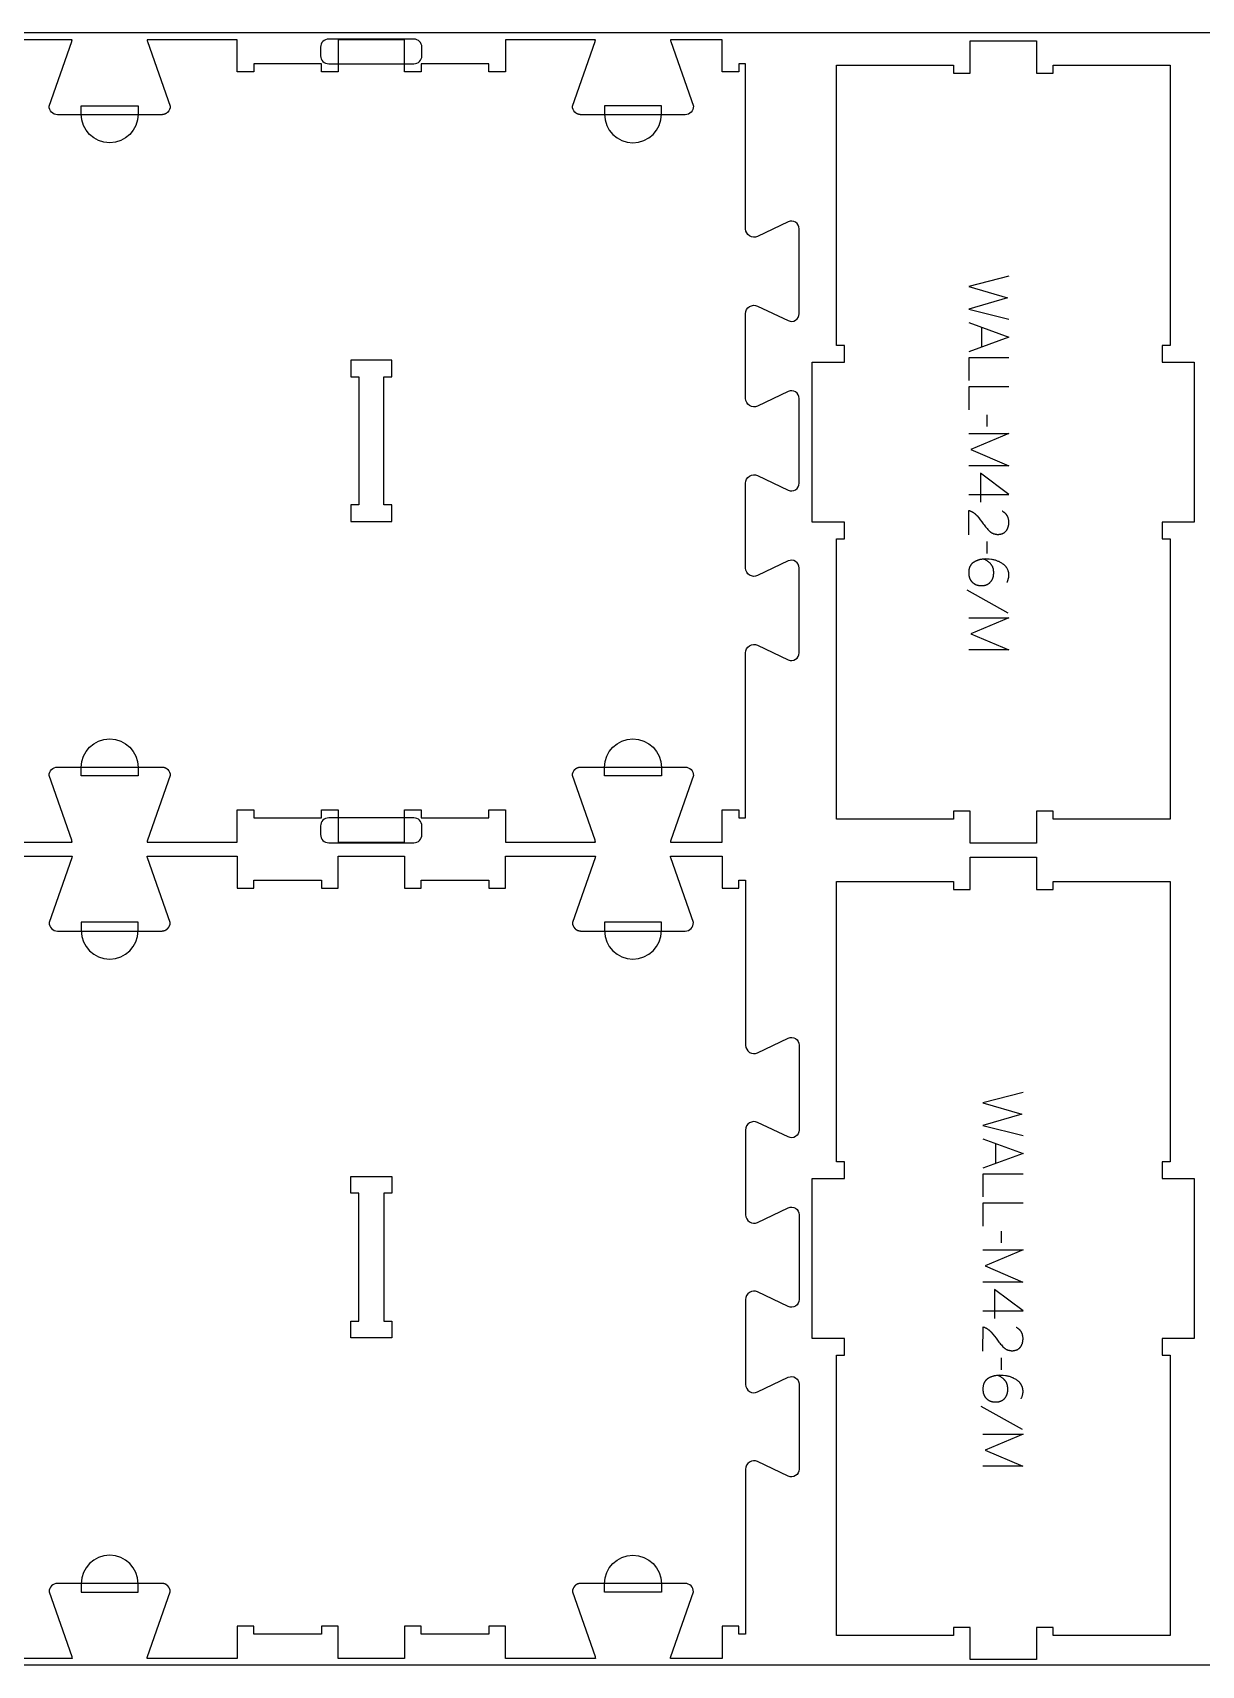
# Model space of a CAD drawing. Extents: x -4335 to -1151, y -27186 to -19593.
# Drawn here: x -2693 to -1819, y -22837 to -21617 of the extents above; entities that cross this region are included whole.
import ezdxf

# ---------------------------------------------------------------- set-up
doc = ezdxf.new("R2010")
doc.units = 0
for name, color, linetype in [('0_SHEET_SPRUCEPLY_2440X122', 1, 'CONTINUOUS'), ('1_ANYTOOL_1MMDEEP_LABELS_S', 2, 'CONTINUOUS'), ('3_ANYTOOL_CUTTHROUGH_INSID', 4, 'CONTINUOUS'), ('4_ANYTOOL_CUTTHROUGH_OUTSI', 5, 'CONTINUOUS'), ('5_ANYTOOL_HALF_MILL_9MM_IN', 3, 'CONTINUOUS')]:
    doc.layers.add(name, color=color, linetype=linetype)

msp = doc.modelspace()

# ---------------------------------------------------------------- linework, layer by layer
at = {"layer": '0_SHEET_SPRUCEPLY_2440X122'}
msp.add_lwpolyline([(-1522.9, -21616.7), (-1522.9, -22836.7), (-3962.9, -22836.7), (-3962.9, -21616.7)], close=True, dxfattribs=at)
at = {"layer": '1_ANYTOOL_1MMDEEP_LABELS_S'}
for points in [[(-1963.1, -21798.6), (-1993.1, -21806.3), (-1964, -21814.8), (-1993.1, -21823.3), (-1963.1, -21830.8)], [(-1993.1, -21833.3), (-1963.1, -21844.2), (-1993.1, -21855.3)], [(-1983.5, -21836.8), (-1983.5, -21851.7)], [(-1963.1, -21859.6), (-1993.1, -21859.6), (-1993.1, -21876.7)], [(-1963.1, -21881.4), (-1993.1, -21881.4), (-1993.1, -21898.5)], [(-1979.2, -21911.1), (-1979.3, -21902.3)], [(-1993.1, -21916.3), (-1963.1, -21916.3), (-1991.5, -21928.3), (-1963.2, -21940.3), (-1993.1, -21940.3)], [(-1993.1, -21961.8), (-1963.1, -21961.9), (-1984.4, -21945.8)], [(-1984.4, -21945.8), (-1984.4, -21967.6)], [(-1993.1, -21992), (-1993, -21973.7), (-1992.6, -21973.9), (-1992.3, -21974), (-1992.1, -21974.1), (-1991.9, -21974.1), (-1991.7, -21974.2), (-1991.5, -21974.3), (-1991.2, -21974.4), (-1991, -21974.5), (-1990.8, -21974.6), (-1990.6, -21974.7), (-1990.4, -21974.8), (-1990.2, -21975), (-1990, -21975.1), (-1989.8, -21975.2), (-1989.6, -21975.3), (-1989.4, -21975.4), (-1989.3, -21975.6), (-1989.1, -21975.7), (-1988.9, -21975.9), (-1988.7, -21976), (-1988.5, -21976.1), (-1988.3, -21976.3), (-1988.2, -21976.4), (-1988, -21976.6), (-1987.8, -21976.8), (-1987.7, -21976.9), (-1987.5, -21977.1), (-1987.3, -21977.3), (-1987.2, -21977.4), (-1986.9, -21977.8), (-1985.6, -21979.3), (-1984.5, -21980.8), (-1983.3, -21982.3), (-1982.2, -21983.8), (-1981.6, -21984.6), (-1981, -21985.3), (-1980.5, -21986), (-1979.9, -21986.7), (-1979.3, -21987.3), (-1978.7, -21988), (-1978.1, -21988.6), (-1977.5, -21989.2), (-1977.3, -21989.4), (-1977.1, -21989.5), (-1977, -21989.6), (-1976.8, -21989.8), (-1976.7, -21989.9), (-1976.5, -21990), (-1976.3, -21990.1), (-1976.1, -21990.2), (-1976, -21990.4), (-1975.8, -21990.5), (-1975.6, -21990.6), (-1975.4, -21990.7), (-1975.2, -21990.7), (-1975.1, -21990.8), (-1974.9, -21990.9), (-1974.7, -21991), (-1974.5, -21991.1), (-1974.3, -21991.1), (-1974.1, -21991.2), (-1973.9, -21991.2), (-1973.7, -21991.3), (-1973.5, -21991.3), (-1973.3, -21991.4), (-1973.1, -21991.4), (-1972.9, -21991.5), (-1972.7, -21991.5), (-1972.4, -21991.5), (-1972.2, -21991.5), (-1972, -21991.6), (-1971.8, -21991.6), (-1971.6, -21991.6), (-1971.3, -21991.6), (-1971.1, -21991.6), (-1970.8, -21991.6), (-1970.6, -21991.6), (-1970.4, -21991.5), (-1970.1, -21991.5), (-1969.9, -21991.5), (-1969.7, -21991.5), (-1969.4, -21991.4), (-1969.2, -21991.4), (-1969, -21991.3), (-1968.8, -21991.3), (-1968.6, -21991.2), (-1968.4, -21991.2), (-1968.2, -21991.1), (-1968, -21991), (-1967.8, -21990.9), (-1967.6, -21990.9), (-1967.4, -21990.8), (-1967.2, -21990.7), (-1967, -21990.6), (-1966.9, -21990.5), (-1966.7, -21990.4), (-1966.5, -21990.3), (-1966.4, -21990.2), (-1966.2, -21990), (-1966.1, -21989.9), (-1965.9, -21989.8), (-1965.8, -21989.6), (-1965.6, -21989.5), (-1965.5, -21989.4), (-1965.3, -21989.2), (-1965.2, -21989), (-1965.1, -21988.9), (-1964.9, -21988.7), (-1964.8, -21988.6), (-1964.7, -21988.4), (-1964.6, -21988.2), (-1964.5, -21988.1), (-1964.4, -21987.9), (-1964.3, -21987.7), (-1964.2, -21987.5), (-1964.1, -21987.3), (-1964, -21987.2), (-1963.9, -21987), (-1963.8, -21986.8), (-1963.8, -21986.6), (-1963.7, -21986.4), (-1963.6, -21986.2), (-1963.6, -21986), (-1963.5, -21985.8), (-1963.4, -21985.6), (-1963.4, -21985.4), (-1963.3, -21985.2), (-1963.3, -21984.9), (-1963.3, -21984.7), (-1963.2, -21984.5), (-1963.2, -21984.3), (-1963.2, -21984.1), (-1963.2, -21983.8), (-1963.1, -21983.6), (-1963.1, -21983.4), (-1963.1, -21983.1), (-1963.1, -21982.7), (-1963.1, -21982.3), (-1963.1, -21981.9), (-1963.1, -21981.6), (-1963.2, -21981.2), (-1963.2, -21980.9), (-1963.3, -21980.6), (-1963.3, -21980.2), (-1963.4, -21979.9), (-1963.5, -21979.6), (-1963.5, -21979.4), (-1963.6, -21979.3), (-1963.6, -21979.1), (-1963.7, -21979), (-1963.8, -21978.8), (-1963.8, -21978.7), (-1963.9, -21978.5), (-1963.9, -21978.4), (-1964, -21978.3), (-1964.1, -21978.1), (-1964.1, -21978), (-1964.2, -21977.8), (-1964.3, -21977.7), (-1964.4, -21977.6), (-1964.5, -21977.4), (-1964.5, -21977.3), (-1964.6, -21977.2), (-1964.7, -21977.1), (-1964.8, -21976.9), (-1964.9, -21976.8), (-1965, -21976.7), (-1965.1, -21976.6), (-1965.2, -21976.5), (-1965.3, -21976.3), (-1965.4, -21976.2), (-1965.5, -21976.1), (-1965.6, -21976), (-1965.7, -21975.9), (-1965.9, -21975.8), (-1966, -21975.7), (-1966.1, -21975.6), (-1966.2, -21975.5), (-1966.5, -21975.3), (-1966.7, -21975.1), (-1967, -21974.9), (-1967.3, -21974.7), (-1967.6, -21974.5), (-1967.9, -21974.3), (-1968.2, -21974.2)], [(-1979.2, -22005.8), (-1979.3, -21997)], [(-1964.6, -22027.6), (-1964.4, -22027.3), (-1964.2, -22026.9), (-1964.1, -22026.6), (-1963.9, -22026.3), (-1963.8, -22025.9), (-1963.7, -22025.6), (-1963.6, -22025.2), (-1963.5, -22024.9), (-1963.4, -22024.5), (-1963.3, -22024.2), (-1963.2, -22023.8), (-1963.2, -22023.5), (-1963.2, -22023.1), (-1963.1, -22022.8), (-1963.1, -22022.4), (-1963.1, -22022), (-1963.1, -22021.7), (-1963.1, -22021.4), (-1963.1, -22021.1), (-1963.2, -22020.8), (-1963.2, -22020.5), (-1963.2, -22020.2), (-1963.3, -22019.9), (-1963.4, -22019.6), (-1963.4, -22019.3), (-1963.5, -22019.1), (-1963.6, -22018.8), (-1963.7, -22018.5), (-1963.8, -22018.2), (-1963.9, -22018), (-1964, -22017.7), (-1964.1, -22017.5), (-1964.3, -22017.2), (-1964.4, -22017), (-1964.6, -22016.7), (-1964.7, -22016.5), (-1964.9, -22016.3), (-1965.1, -22016), (-1965.2, -22015.8), (-1965.4, -22015.6), (-1965.6, -22015.4), (-1965.8, -22015.1), (-1966, -22014.9), (-1966.3, -22014.7), (-1966.5, -22014.5), (-1966.7, -22014.3), (-1967, -22014.1), (-1967.2, -22013.9), (-1967.8, -22013.6), (-1968.3, -22013.2), (-1968.8, -22012.9), (-1969.3, -22012.6), (-1969.9, -22012.3), (-1970.4, -22012), (-1971, -22011.8), (-1971.5, -22011.6), (-1972.1, -22011.4), (-1972.6, -22011.2), (-1973.2, -22011), (-1973.7, -22010.8), (-1974.3, -22010.7), (-1974.9, -22010.6), (-1975.5, -22010.5), (-1976, -22010.4), (-1977.8, -22010.2), (-1978.1, -22010.2), (-1978.4, -22010.1), (-1978.7, -22010.1), (-1979.1, -22010.1), (-1979.8, -22010.1), (-1980.7, -22010), (-1981.3, -22010.1), (-1981.9, -22010.1), (-1982.5, -22010.1), (-1983, -22010.2), (-1983.6, -22010.3), (-1984.2, -22010.4), (-1984.4, -22010.4), (-1984.7, -22010.5), (-1985, -22010.6), (-1985.3, -22010.6), (-1985.5, -22010.7), (-1985.8, -22010.8), (-1986.1, -22010.9), (-1986.3, -22011), (-1986.6, -22011.1), (-1986.8, -22011.2), (-1987.1, -22011.3), (-1987.3, -22011.4), (-1987.6, -22011.5), (-1987.8, -22011.6), (-1988.1, -22011.7), (-1988.3, -22011.9), (-1988.6, -22012), (-1988.8, -22012.1), (-1989.1, -22012.3), (-1989.3, -22012.4), (-1989.5, -22012.6), (-1989.8, -22012.7), (-1990, -22012.9), (-1990.2, -22013.1), (-1990.3, -22013.2), (-1990.4, -22013.2), (-1990.5, -22013.3), (-1990.6, -22013.4), (-1990.7, -22013.5), (-1990.8, -22013.6), (-1990.9, -22013.7), (-1991, -22013.8), (-1991.1, -22013.9), (-1991.1, -22014), (-1991.2, -22014.1), (-1991.3, -22014.2), (-1991.4, -22014.3), (-1991.5, -22014.4), (-1991.5, -22014.5), (-1991.6, -22014.7), (-1991.7, -22014.8), (-1991.8, -22014.9), (-1991.8, -22015), (-1991.9, -22015.1), (-1992, -22015.3), (-1992.2, -22015.6), (-1992.3, -22015.8), (-1992.4, -22016.1), (-1992.5, -22016.4), (-1992.6, -22016.6), (-1992.7, -22016.9), (-1992.7, -22017.2), (-1992.8, -22017.5), (-1992.9, -22017.8), (-1992.9, -22018.1), (-1993, -22018.4), (-1993, -22018.7), (-1993, -22019), (-1993.1, -22019.3), (-1993.1, -22019.7), (-1993.1, -22020), (-1993.1, -22020.3), (-1993.1, -22020.6), (-1993.1, -22020.9), (-1993.1, -22021.1), (-1993.1, -22021.4), (-1993, -22021.7), (-1993, -22021.9), (-1993, -22022.2), (-1992.9, -22022.4), (-1992.9, -22022.6), (-1992.8, -22022.9), (-1992.8, -22023.1), (-1992.7, -22023.4), (-1992.7, -22023.6), (-1992.6, -22023.8), (-1992.5, -22024), (-1992.4, -22024.3), (-1992.4, -22024.5), (-1992.3, -22024.7), (-1992.2, -22024.9), (-1992.1, -22025.1), (-1992, -22025.3), (-1991.9, -22025.5), (-1991.7, -22025.7), (-1991.6, -22025.9), (-1991.5, -22026.1), (-1991.4, -22026.3), (-1991.2, -22026.4), (-1991.1, -22026.6), (-1991, -22026.8), (-1990.8, -22027), (-1990.6, -22027.1), (-1990.5, -22027.3), (-1990.3, -22027.5), (-1990.2, -22027.6), (-1990, -22027.8), (-1989.8, -22027.9), (-1989.6, -22028), (-1989.4, -22028.2), (-1989.3, -22028.3), (-1989.1, -22028.4), (-1988.9, -22028.5), (-1988.7, -22028.7), (-1988.5, -22028.8), (-1988.3, -22028.9), (-1988.1, -22029), (-1987.9, -22029.1), (-1987.7, -22029.2), (-1987.5, -22029.2), (-1987.2, -22029.3), (-1987, -22029.4), (-1986.8, -22029.5), (-1986.6, -22029.5), (-1986.3, -22029.6), (-1986.1, -22029.6), (-1985.9, -22029.7), (-1985.6, -22029.7), (-1985.4, -22029.8), (-1985.1, -22029.8), (-1984.9, -22029.8), (-1984.6, -22029.8), (-1984.4, -22029.9), (-1984.1, -22029.9), (-1983.9, -22029.9), (-1983.6, -22029.9), (-1983.3, -22029.9), (-1983, -22029.9), (-1982.8, -22029.9), (-1982.5, -22029.8), (-1982.3, -22029.8), (-1982, -22029.8), (-1981.8, -22029.8), (-1981.5, -22029.7), (-1981.3, -22029.7), (-1981, -22029.6), (-1980.8, -22029.6), (-1980.6, -22029.5), (-1980.4, -22029.5), (-1980.1, -22029.4), (-1979.9, -22029.3), (-1979.7, -22029.2), (-1979.5, -22029.1), (-1979.3, -22029), (-1979.1, -22029), (-1978.9, -22028.9), (-1978.7, -22028.7), (-1978.5, -22028.6), (-1978.3, -22028.5), (-1978.1, -22028.4), (-1978, -22028.3), (-1977.8, -22028.1), (-1977.6, -22028), (-1977.4, -22027.9), (-1977.3, -22027.7), (-1977.1, -22027.6), (-1977, -22027.4), (-1976.8, -22027.2), (-1976.7, -22027.1), (-1976.5, -22026.9), (-1976.4, -22026.7), (-1976.3, -22026.5), (-1976.1, -22026.4), (-1976, -22026.2), (-1975.9, -22026), (-1975.8, -22025.8), (-1975.7, -22025.6), (-1975.5, -22025.4), (-1975.4, -22025.2), (-1975.4, -22025), (-1975.3, -22024.8), (-1975.2, -22024.6), (-1975.1, -22024.4), (-1975, -22024.2), (-1974.9, -22023.9), (-1974.9, -22023.7), (-1974.8, -22023.5), (-1974.8, -22023.3), (-1974.7, -22023), (-1974.6, -22022.8), (-1974.6, -22022.6), (-1974.6, -22022.3), (-1974.5, -22022.1), (-1974.5, -22021.8), (-1974.5, -22021.6), (-1974.5, -22021.3), (-1974.4, -22021.1), (-1974.4, -22020.8), (-1974.4, -22020.6), (-1974.4, -22020.3), (-1974.4, -22019.8), (-1974.4, -22019.4), (-1974.5, -22019.1), (-1974.5, -22018.9), (-1974.5, -22018.7), (-1974.5, -22018.5), (-1974.6, -22018.3), (-1974.6, -22018), (-1974.6, -22017.8), (-1974.7, -22017.6), (-1974.7, -22017.4), (-1974.8, -22017.2), (-1974.8, -22017), (-1974.9, -22016.8), (-1975, -22016.6), (-1975, -22016.5), (-1975.1, -22016.3), (-1975.2, -22016.1), (-1975.2, -22015.9), (-1975.3, -22015.7), (-1975.4, -22015.5), (-1975.5, -22015.4), (-1975.6, -22015.2), (-1975.7, -22015), (-1975.8, -22014.9), (-1975.9, -22014.7), (-1976, -22014.6), (-1976.1, -22014.4), (-1976.2, -22014.2), (-1976.3, -22014.1), (-1976.5, -22013.9), (-1976.6, -22013.8), (-1976.7, -22013.7), (-1976.9, -22013.5), (-1977.1, -22013.2), (-1977.4, -22013), (-1977.7, -22012.7), (-1978, -22012.4), (-1978.4, -22012.2), (-1978.7, -22011.9), (-1979.1, -22011.7), (-1979.4, -22011.4), (-1979.8, -22011.2), (-1980.2, -22010.9), (-1980.6, -22010.7), (-1981, -22010.5), (-1981.5, -22010.3), (-1981.9, -22010.1)], [(-1963.6, -22050.5), (-1994.3, -22033.3)], [(-1993.1, -22053.9), (-1963.1, -22053.9), (-1991.5, -22065.9), (-1963.2, -22077.9), (-1993.1, -22077.9)], [(-1952.5, -22408.6), (-1982.5, -22416.3), (-1953.4, -22424.8), (-1982.5, -22433.3), (-1952.5, -22440.8)], [(-1982.5, -22443.3), (-1952.5, -22454.2), (-1982.5, -22465.3)], [(-1973, -22446.8), (-1973, -22461.7)], [(-1952.5, -22469.6), (-1982.5, -22469.6), (-1982.5, -22486.7)], [(-1952.5, -22491.4), (-1982.5, -22491.4), (-1982.5, -22508.5)], [(-1968.6, -22521.1), (-1968.7, -22512.3)], [(-1982.5, -22526.3), (-1952.5, -22526.3), (-1980.9, -22538.3), (-1952.6, -22550.3), (-1982.5, -22550.3)], [(-1982.5, -22571.8), (-1952.5, -22571.9), (-1973.9, -22555.8)], [(-1973.9, -22555.8), (-1973.9, -22577.6)], [(-1982.5, -22602), (-1982.4, -22583.7), (-1982, -22583.9), (-1981.8, -22584), (-1981.5, -22584.1), (-1981.3, -22584.1), (-1981.1, -22584.2), (-1980.9, -22584.3), (-1980.7, -22584.4), (-1980.5, -22584.5), (-1980.2, -22584.6), (-1980, -22584.7), (-1979.8, -22584.8), (-1979.6, -22585), (-1979.4, -22585.1), (-1979.2, -22585.2), (-1979.1, -22585.3), (-1978.9, -22585.4), (-1978.7, -22585.6), (-1978.5, -22585.7), (-1978.3, -22585.9), (-1978.1, -22586), (-1977.9, -22586.1), (-1977.8, -22586.3), (-1977.6, -22586.4), (-1977.4, -22586.6), (-1977.3, -22586.8), (-1977.1, -22586.9), (-1976.9, -22587.1), (-1976.8, -22587.3), (-1976.6, -22587.4), (-1976.3, -22587.8), (-1975.1, -22589.3), (-1973.9, -22590.8), (-1972.7, -22592.3), (-1971.6, -22593.8), (-1971, -22594.6), (-1970.5, -22595.3), (-1969.9, -22596), (-1969.3, -22596.7), (-1968.7, -22597.3), (-1968.1, -22598), (-1967.5, -22598.6), (-1966.9, -22599.2), (-1966.7, -22599.4), (-1966.6, -22599.5), (-1966.4, -22599.6), (-1966.2, -22599.8), (-1966.1, -22599.9), (-1965.9, -22600), (-1965.7, -22600.1), (-1965.6, -22600.2), (-1965.4, -22600.4), (-1965.2, -22600.5), (-1965, -22600.6), (-1964.8, -22600.7), (-1964.7, -22600.7), (-1964.5, -22600.8), (-1964.3, -22600.9), (-1964.1, -22601), (-1963.9, -22601.1), (-1963.7, -22601.1), (-1963.5, -22601.2), (-1963.3, -22601.2), (-1963.1, -22601.3), (-1962.9, -22601.3), (-1962.7, -22601.4), (-1962.5, -22601.4), (-1962.3, -22601.5), (-1962.1, -22601.5), (-1961.9, -22601.5), (-1961.6, -22601.5), (-1961.4, -22601.6), (-1961.2, -22601.6), (-1961, -22601.6), (-1960.7, -22601.6), (-1960.5, -22601.6), (-1960.3, -22601.6), (-1960, -22601.6), (-1959.8, -22601.5), (-1959.5, -22601.5), (-1959.3, -22601.5), (-1959.1, -22601.5), (-1958.9, -22601.4), (-1958.6, -22601.4), (-1958.4, -22601.3), (-1958.2, -22601.3), (-1958, -22601.2), (-1957.8, -22601.2), (-1957.6, -22601.1), (-1957.4, -22601), (-1957.2, -22600.9), (-1957, -22600.9), (-1956.8, -22600.8), (-1956.6, -22600.7), (-1956.5, -22600.6), (-1956.3, -22600.5), (-1956.1, -22600.4), (-1956, -22600.3), (-1955.8, -22600.2), (-1955.6, -22600), (-1955.5, -22599.9), (-1955.3, -22599.8), (-1955.2, -22599.6), (-1955, -22599.5), (-1954.9, -22599.4), (-1954.8, -22599.2), (-1954.6, -22599), (-1954.5, -22598.9), (-1954.4, -22598.7), (-1954.2, -22598.6), (-1954.1, -22598.4), (-1954, -22598.2), (-1953.9, -22598.1), (-1953.8, -22597.9), (-1953.7, -22597.7), (-1953.6, -22597.5), (-1953.5, -22597.3), (-1953.4, -22597.2), (-1953.3, -22597), (-1953.3, -22596.8), (-1953.2, -22596.6), (-1953.1, -22596.4), (-1953, -22596.2), (-1953, -22596), (-1952.9, -22595.8), (-1952.9, -22595.6), (-1952.8, -22595.4), (-1952.8, -22595.2), (-1952.7, -22594.9), (-1952.7, -22594.7), (-1952.7, -22594.5), (-1952.6, -22594.3), (-1952.6, -22594.1), (-1952.6, -22593.8), (-1952.6, -22593.6), (-1952.5, -22593.4), (-1952.5, -22593.1), (-1952.5, -22592.7), (-1952.5, -22592.3), (-1952.5, -22591.9), (-1952.6, -22591.6), (-1952.6, -22591.2), (-1952.6, -22590.9), (-1952.7, -22590.6), (-1952.8, -22590.2), (-1952.8, -22589.9), (-1952.9, -22589.6), (-1953, -22589.4), (-1953, -22589.3), (-1953.1, -22589.1), (-1953.1, -22589), (-1953.2, -22588.8), (-1953.2, -22588.7), (-1953.3, -22588.5), (-1953.4, -22588.4), (-1953.4, -22588.3), (-1953.5, -22588.1), (-1953.6, -22588), (-1953.6, -22587.8), (-1953.7, -22587.7), (-1953.8, -22587.6), (-1953.9, -22587.4), (-1954, -22587.3), (-1954, -22587.2), (-1954.1, -22587.1), (-1954.2, -22586.9), (-1954.3, -22586.8), (-1954.4, -22586.7), (-1954.5, -22586.6), (-1954.6, -22586.5), (-1954.7, -22586.3), (-1954.8, -22586.2), (-1954.9, -22586.1), (-1955, -22586), (-1955.2, -22585.9), (-1955.3, -22585.8), (-1955.4, -22585.7), (-1955.5, -22585.6), (-1955.6, -22585.5), (-1955.9, -22585.3), (-1956.2, -22585.1), (-1956.4, -22584.9), (-1956.7, -22584.7), (-1957, -22584.5), (-1957.3, -22584.3), (-1957.6, -22584.2)], [(-1968.6, -22615.8), (-1968.7, -22607)], [(-1954, -22637.6), (-1953.8, -22637.3), (-1953.6, -22636.9), (-1953.5, -22636.6), (-1953.3, -22636.3), (-1953.2, -22635.9), (-1953.1, -22635.6), (-1953, -22635.2), (-1952.9, -22634.9), (-1952.8, -22634.5), (-1952.7, -22634.2), (-1952.7, -22633.8), (-1952.6, -22633.5), (-1952.6, -22633.1), (-1952.5, -22632.8), (-1952.5, -22632.4), (-1952.5, -22632), (-1952.5, -22631.7), (-1952.5, -22631.4), (-1952.6, -22631.1), (-1952.6, -22630.8), (-1952.6, -22630.5), (-1952.7, -22630.2), (-1952.7, -22629.9), (-1952.8, -22629.6), (-1952.8, -22629.3), (-1952.9, -22629.1), (-1953, -22628.8), (-1953.1, -22628.5), (-1953.2, -22628.2), (-1953.3, -22628), (-1953.4, -22627.7), (-1953.6, -22627.5), (-1953.7, -22627.2), (-1953.8, -22627), (-1954, -22626.7), (-1954.1, -22626.5), (-1954.3, -22626.3), (-1954.5, -22626), (-1954.7, -22625.8), (-1954.8, -22625.6), (-1955, -22625.4), (-1955.2, -22625.1), (-1955.5, -22624.9), (-1955.7, -22624.7), (-1955.9, -22624.5), (-1956.2, -22624.3), (-1956.4, -22624.1), (-1956.7, -22623.9), (-1957.2, -22623.6), (-1957.7, -22623.2), (-1958.2, -22622.9), (-1958.8, -22622.6), (-1959.3, -22622.3), (-1959.8, -22622), (-1960.4, -22621.8), (-1960.9, -22621.6), (-1961.5, -22621.4), (-1962, -22621.2), (-1962.6, -22621), (-1963.2, -22620.8), (-1963.7, -22620.7), (-1964.3, -22620.6), (-1964.9, -22620.5), (-1965.5, -22620.4), (-1967.3, -22620.2), (-1967.5, -22620.2), (-1967.8, -22620.1), (-1968.2, -22620.1), (-1968.5, -22620.1), (-1969.3, -22620.1), (-1970.1, -22620), (-1970.7, -22620.1), (-1971.3, -22620.1), (-1971.9, -22620.1), (-1972.4, -22620.2), (-1973, -22620.3), (-1973.6, -22620.4), (-1973.9, -22620.4), (-1974.1, -22620.5), (-1974.4, -22620.6), (-1974.7, -22620.6), (-1974.9, -22620.7), (-1975.2, -22620.8), (-1975.5, -22620.9), (-1975.7, -22621), (-1976, -22621.1), (-1976.3, -22621.2), (-1976.5, -22621.3), (-1976.8, -22621.4), (-1977, -22621.5), (-1977.3, -22621.6), (-1977.5, -22621.7), (-1977.8, -22621.9), (-1978, -22622), (-1978.2, -22622.1), (-1978.5, -22622.3), (-1978.7, -22622.4), (-1979, -22622.6), (-1979.2, -22622.7), (-1979.4, -22622.9), (-1979.6, -22623.1), (-1979.7, -22623.2), (-1979.8, -22623.2), (-1979.9, -22623.3), (-1980, -22623.4), (-1980.1, -22623.5), (-1980.2, -22623.6), (-1980.3, -22623.7), (-1980.4, -22623.8), (-1980.5, -22623.9), (-1980.6, -22624), (-1980.6, -22624.1), (-1980.7, -22624.2), (-1980.8, -22624.3), (-1980.9, -22624.4), (-1981, -22624.5), (-1981, -22624.7), (-1981.1, -22624.8), (-1981.2, -22624.9), (-1981.3, -22625), (-1981.3, -22625.1), (-1981.4, -22625.3), (-1981.6, -22625.6), (-1981.7, -22625.8), (-1981.8, -22626.1), (-1981.9, -22626.4), (-1982, -22626.6), (-1982.1, -22626.9), (-1982.1, -22627.2), (-1982.2, -22627.5), (-1982.3, -22627.8), (-1982.3, -22628.1), (-1982.4, -22628.4), (-1982.4, -22628.7), (-1982.5, -22629), (-1982.5, -22629.3), (-1982.5, -22629.7), (-1982.5, -22630), (-1982.5, -22630.3), (-1982.5, -22630.6), (-1982.5, -22630.9), (-1982.5, -22631.1), (-1982.5, -22631.4), (-1982.5, -22631.7), (-1982.4, -22631.9), (-1982.4, -22632.2), (-1982.4, -22632.4), (-1982.3, -22632.6), (-1982.3, -22632.9), (-1982.2, -22633.1), (-1982.2, -22633.4), (-1982.1, -22633.6), (-1982, -22633.8), (-1981.9, -22634), (-1981.9, -22634.3), (-1981.8, -22634.5), (-1981.7, -22634.7), (-1981.6, -22634.9), (-1981.5, -22635.1), (-1981.4, -22635.3), (-1981.3, -22635.5), (-1981.2, -22635.7), (-1981, -22635.9), (-1980.9, -22636.1), (-1980.8, -22636.3), (-1980.7, -22636.4), (-1980.5, -22636.6), (-1980.4, -22636.8), (-1980.2, -22637), (-1980.1, -22637.1), (-1979.9, -22637.3), (-1979.7, -22637.5), (-1979.6, -22637.6), (-1979.4, -22637.8), (-1979.2, -22637.9), (-1979, -22638), (-1978.9, -22638.2), (-1978.7, -22638.3), (-1978.5, -22638.4), (-1978.3, -22638.5), (-1978.1, -22638.7), (-1977.9, -22638.8), (-1977.7, -22638.9), (-1977.5, -22639), (-1977.3, -22639.1), (-1977.1, -22639.2), (-1976.9, -22639.2), (-1976.7, -22639.3), (-1976.4, -22639.4), (-1976.2, -22639.5), (-1976, -22639.5), (-1975.8, -22639.6), (-1975.5, -22639.6), (-1975.3, -22639.7), (-1975, -22639.7), (-1974.8, -22639.8), (-1974.6, -22639.8), (-1974.3, -22639.8), (-1974.1, -22639.8), (-1973.8, -22639.9), (-1973.5, -22639.9), (-1973.3, -22639.9), (-1973, -22639.9), (-1972.7, -22639.9), (-1972.5, -22639.9), (-1972.2, -22639.9), (-1971.9, -22639.8), (-1971.7, -22639.8), (-1971.4, -22639.8), (-1971.2, -22639.8), (-1970.9, -22639.7), (-1970.7, -22639.7), (-1970.5, -22639.6), (-1970.2, -22639.6), (-1970, -22639.5), (-1969.8, -22639.5), (-1969.6, -22639.4), (-1969.3, -22639.3), (-1969.1, -22639.2), (-1968.9, -22639.1), (-1968.7, -22639), (-1968.5, -22639), (-1968.3, -22638.9), (-1968.1, -22638.7), (-1967.9, -22638.6), (-1967.7, -22638.5), (-1967.6, -22638.4), (-1967.4, -22638.3), (-1967.2, -22638.1), (-1967, -22638), (-1966.9, -22637.9), (-1966.7, -22637.7), (-1966.5, -22637.6), (-1966.4, -22637.4), (-1966.2, -22637.2), (-1966.1, -22637.1), (-1965.9, -22636.9), (-1965.8, -22636.7), (-1965.7, -22636.5), (-1965.5, -22636.4), (-1965.4, -22636.2), (-1965.3, -22636), (-1965.2, -22635.8), (-1965.1, -22635.6), (-1965, -22635.4), (-1964.9, -22635.2), (-1964.8, -22635), (-1964.7, -22634.8), (-1964.6, -22634.6), (-1964.5, -22634.4), (-1964.4, -22634.2), (-1964.4, -22633.9), (-1964.3, -22633.7), (-1964.2, -22633.5), (-1964.2, -22633.3), (-1964.1, -22633), (-1964.1, -22632.8), (-1964, -22632.6), (-1964, -22632.3), (-1963.9, -22632.1), (-1963.9, -22631.8), (-1963.9, -22631.6), (-1963.9, -22631.3), (-1963.9, -22631.1), (-1963.8, -22630.8), (-1963.8, -22630.6), (-1963.8, -22630.3), (-1963.8, -22629.8), (-1963.9, -22629.4), (-1963.9, -22629.1), (-1963.9, -22628.9), (-1963.9, -22628.7), (-1964, -22628.5), (-1964, -22628.3), (-1964, -22628), (-1964.1, -22627.8), (-1964.1, -22627.6), (-1964.2, -22627.4), (-1964.2, -22627.2), (-1964.3, -22627), (-1964.3, -22626.8), (-1964.4, -22626.6), (-1964.4, -22626.5), (-1964.5, -22626.3), (-1964.6, -22626.1), (-1964.7, -22625.9), (-1964.7, -22625.7), (-1964.8, -22625.5), (-1964.9, -22625.4), (-1965, -22625.2), (-1965.1, -22625), (-1965.2, -22624.9), (-1965.3, -22624.7), (-1965.4, -22624.6), (-1965.5, -22624.4), (-1965.6, -22624.2), (-1965.8, -22624.1), (-1965.9, -22623.9), (-1966, -22623.8), (-1966.1, -22623.7), (-1966.3, -22623.5), (-1966.5, -22623.2), (-1966.8, -22623), (-1967.1, -22622.7), (-1967.4, -22622.4), (-1967.8, -22622.2), (-1968.1, -22621.9), (-1968.5, -22621.7), (-1968.8, -22621.4), (-1969.2, -22621.2), (-1969.6, -22620.9), (-1970, -22620.7), (-1970.4, -22620.5), (-1970.9, -22620.3), (-1971.3, -22620.1)], [(-1953, -22660.5), (-1983.8, -22643.3)], [(-1982.5, -22663.9), (-1952.5, -22663.9), (-1980.9, -22675.9), (-1952.6, -22687.9), (-1982.5, -22687.9)]]:
    msp.add_lwpolyline(points, dxfattribs=at)
at = {"layer": '3_ANYTOOL_CUTTHROUGH_INSID', "color": 4}
for points in [[(-2424.6, -21861.5), (-2454.8, -21861.5), (-2454.8, -21874), (-2448.8, -21874), (-2448.8, -21969.5), (-2454.8, -21969.5), (-2454.8, -21982), (-2424.3, -21982), (-2424.3, -21969.5), (-2430.3, -21969.5), (-2430.3, -21874), (-2424.3, -21874), (-2424.3, -21861.5)], [(-2424.6, -22592), (-2454.8, -22592), (-2454.8, -22579.5), (-2448.8, -22579.5), (-2448.8, -22484), (-2454.8, -22484), (-2454.8, -22471.5), (-2424.3, -22471.5), (-2424.3, -22484), (-2430.3, -22484), (-2430.3, -22579.5), (-2424.3, -22579.5), (-2424.3, -22592)]]:
    msp.add_lwpolyline(points, close=True, dxfattribs=at)
at = {"layer": '4_ANYTOOL_CUTTHROUGH_OUTSI', "color": 5}
for points in [[(-2701.8, -22221.5), (-2663.2, -22221.5), (-2663.2, -22221.5, 0.061485), (-2663.4, -22220.1), (-2680.3, -22171.8), (-2680.3, -22171.8), (-2680.3, -22171.7), (-2680.3, -22171.7, -0.414214), (-2674.1, -22165.5), (-2596.1, -22165.5), (-2595.9, -22165.5), (-2595.8, -22165.5), (-2595.6, -22165.5), (-2595.5, -22165.5), (-2595.3, -22165.5), (-2595.2, -22165.5), (-2595, -22165.6), (-2594.9, -22165.6), (-2594.7, -22165.6), (-2594.6, -22165.6), (-2594.4, -22165.7), (-2594.3, -22165.7), (-2594.1, -22165.8), (-2594, -22165.8), (-2593.8, -22165.9), (-2593.7, -22165.9), (-2593.6, -22166), (-2593.4, -22166.1), (-2593.3, -22166.1), (-2593.1, -22166.2), (-2593, -22166.3), (-2592.9, -22166.4), (-2592.7, -22166.4), (-2592.6, -22166.5), (-2592.5, -22166.6), (-2592.4, -22166.7), (-2592.2, -22166.8), (-2592.1, -22166.9), (-2592, -22167), (-2591.9, -22167.1), (-2591.8, -22167.2), (-2591.7, -22167.3, -0.198912), (-2589.8, -22171.7), (-2589.8, -22171.8), (-2589.9, -22171.8), (-2606.8, -22220.1), (-2606.8, -22220.1, 0.061485), (-2607, -22221.5), (-2589.6, -22221.5), (-2539.8, -22221.5), (-2539.8, -22197.5), (-2527.3, -22197.5), (-2527.3, -22203.5), (-2476.8, -22203.5), (-2476.8, -22197.5), (-2464.3, -22197.5), (-2464.3, -22221.5), (-2414.8, -22221.5), (-2414.8, -22197.5), (-2402.3, -22197.5), (-2402.3, -22203.5), (-2351.8, -22203.5), (-2351.8, -22197.5), (-2339.3, -22197.5), (-2339.3, -22221.5), (-2289.6, -22221.5), (-2272.1, -22221.5), (-2272.1, -22221.5, 0.061485), (-2272.3, -22220.1), (-2289.2, -22171.8), (-2289.3, -22171.8), (-2289.3, -22171.7), (-2289.3, -22171.7, -0.198912), (-2287.4, -22167.3), (-2287.3, -22167.2), (-2287.2, -22167.1), (-2287.1, -22167), (-2287, -22166.9), (-2286.9, -22166.8), (-2286.7, -22166.7), (-2286.6, -22166.6), (-2286.5, -22166.5), (-2286.4, -22166.4), (-2286.2, -22166.4), (-2286.1, -22166.3), (-2286, -22166.2), (-2285.8, -22166.1), (-2285.7, -22166.1), (-2285.5, -22166), (-2285.4, -22165.9), (-2285.3, -22165.9), (-2285.1, -22165.8), (-2285, -22165.8), (-2284.8, -22165.7), (-2284.7, -22165.7), (-2284.5, -22165.6), (-2284.4, -22165.6), (-2284.2, -22165.6), (-2284.1, -22165.6), (-2283.9, -22165.5), (-2283.8, -22165.5), (-2283.6, -22165.5), (-2283.5, -22165.5), (-2283.3, -22165.5), (-2283.2, -22165.5), (-2283, -22165.5), (-2205, -22165.5, -0.414214), (-2198.8, -22171.7), (-2198.8, -22171.8), (-2198.8, -22171.8), (-2215.7, -22220.1), (-2215.7, -22220.1, 0.061485), (-2215.9, -22221.5), (-2177.3, -22221.5), (-2177.3, -22197.5), (-2164.8, -22197.5), (-2164.8, -22203.5), (-2159.8, -22203.5), (-2159.8, -22080.1), (-2159.8, -22080.1, -0.551268), (-2150.9, -22074.4), (-2128, -22085.3, 0.551268), (-2119.8, -22080.1), (-2119.8, -22016.7, 0.551268), (-2128, -22011.5), (-2150.9, -22022.4, -0.551268), (-2159.8, -22016.8), (-2159.8, -21953.4, -0.551268), (-2150.9, -21947.7), (-2128, -21958.6, 0.551268), (-2119.8, -21953.4), (-2119.8, -21890, 0.551268), (-2128, -21884.8), (-2150.9, -21895.7, -0.551268), (-2159.8, -21890.1), (-2159.8, -21826.7, -0.551268), (-2150.9, -21821), (-2128, -21831.9, 0.551268), (-2119.8, -21826.7), (-2119.8, -21763.3, 0.551268), (-2128, -21758.1), (-2150.9, -21769, -0.551268), (-2159.8, -21763.4), (-2159.8, -21640), (-2164.8, -21640), (-2164.8, -21646), (-2177.3, -21646), (-2177.3, -21622), (-2215.9, -21622), (-2215.9, -21622, 0.061485), (-2215.7, -21623.4), (-2198.8, -21671.6), (-2198.8, -21671.7), (-2198.8, -21671.7), (-2198.8, -21671.7, -0.414214), (-2205, -21678), (-2283, -21678), (-2283.2, -21678), (-2283.3, -21678), (-2283.5, -21677.9), (-2283.6, -21677.9), (-2283.8, -21677.9), (-2283.9, -21677.9), (-2284.1, -21677.9), (-2284.2, -21677.8), (-2284.4, -21677.8), (-2284.5, -21677.8), (-2284.7, -21677.7), (-2284.8, -21677.7), (-2285, -21677.7), (-2285.1, -21677.6), (-2285.3, -21677.5), (-2285.4, -21677.5), (-2285.5, -21677.4), (-2285.7, -21677.4), (-2285.8, -21677.3), (-2286, -21677.2), (-2286.1, -21677.1), (-2286.2, -21677.1), (-2286.4, -21677), (-2286.5, -21676.9), (-2286.6, -21676.8), (-2286.7, -21676.7), (-2286.9, -21676.6), (-2287, -21676.5), (-2287.1, -21676.4), (-2287.2, -21676.3), (-2287.3, -21676.2), (-2287.4, -21676.1, -0.198912), (-2289.3, -21671.7), (-2289.3, -21671.7), (-2289.2, -21671.6), (-2272.3, -21623.4), (-2272.3, -21623.4, 0.061485), (-2272.1, -21622), (-2339.3, -21622), (-2339.3, -21646), (-2351.8, -21646), (-2351.8, -21640), (-2402.3, -21640), (-2402.3, -21646), (-2414.8, -21646), (-2414.8, -21622), (-2464.3, -21622), (-2464.3, -21646), (-2476.8, -21646), (-2476.8, -21640), (-2527.3, -21640), (-2527.3, -21646), (-2539.8, -21646), (-2539.8, -21622), (-2607, -21622), (-2607, -21622, 0.061485), (-2606.8, -21623.4), (-2589.9, -21671.6), (-2589.8, -21671.7), (-2589.8, -21671.7), (-2589.8, -21671.7, -0.198912), (-2591.7, -21676.1), (-2591.8, -21676.2), (-2591.9, -21676.3), (-2592, -21676.4), (-2592.1, -21676.5), (-2592.2, -21676.6), (-2592.4, -21676.7), (-2592.5, -21676.8), (-2592.6, -21676.9), (-2592.7, -21677), (-2592.9, -21677.1), (-2593, -21677.1), (-2593.1, -21677.2), (-2593.3, -21677.3), (-2593.4, -21677.4), (-2593.6, -21677.4), (-2593.7, -21677.5), (-2593.8, -21677.5), (-2594, -21677.6), (-2594.1, -21677.7), (-2594.3, -21677.7), (-2594.4, -21677.7), (-2594.6, -21677.8), (-2594.7, -21677.8), (-2594.9, -21677.8), (-2595, -21677.9), (-2595.2, -21677.9), (-2595.3, -21677.9), (-2595.5, -21677.9), (-2595.6, -21677.9), (-2595.8, -21678), (-2595.9, -21678), (-2596.1, -21678), (-2674.1, -21678, -0.414214), (-2680.3, -21671.7), (-2680.3, -21671.7), (-2680.3, -21671.6), (-2663.4, -21623.4), (-2663.4, -21623.4, 0.061485), (-2663.2, -21622), (-2701.8, -21622)], [(-2701.8, -22232), (-2663.2, -22232), (-2663.2, -22232, -0.061485), (-2663.4, -22233.4), (-2680.3, -22281.6), (-2680.3, -22281.7), (-2680.3, -22281.7), (-2680.3, -22281.7, 0.414214), (-2674.1, -22288), (-2596.1, -22288), (-2595.9, -22288), (-2595.8, -22288), (-2595.6, -22287.9), (-2595.5, -22287.9), (-2595.3, -22287.9), (-2595.2, -22287.9), (-2595, -22287.9), (-2594.9, -22287.8), (-2594.7, -22287.8), (-2594.6, -22287.8), (-2594.4, -22287.7), (-2594.3, -22287.7), (-2594.1, -22287.7), (-2594, -22287.6), (-2593.8, -22287.5), (-2593.7, -22287.5), (-2593.6, -22287.4), (-2593.4, -22287.4), (-2593.3, -22287.3), (-2593.1, -22287.2), (-2593, -22287.1), (-2592.9, -22287.1), (-2592.7, -22287), (-2592.6, -22286.9), (-2592.5, -22286.8), (-2592.4, -22286.7), (-2592.2, -22286.6), (-2592.1, -22286.5), (-2592, -22286.4), (-2591.9, -22286.3), (-2591.8, -22286.2), (-2591.7, -22286.1, 0.198912), (-2589.8, -22281.7), (-2589.8, -22281.7), (-2589.9, -22281.6), (-2606.8, -22233.4), (-2606.8, -22233.4, -0.061485), (-2607, -22232), (-2589.6, -22232), (-2539.8, -22232), (-2539.8, -22256), (-2527.3, -22256), (-2527.3, -22250), (-2476.8, -22250), (-2476.8, -22256), (-2464.3, -22256), (-2464.3, -22232), (-2414.8, -22232), (-2414.8, -22256), (-2402.3, -22256), (-2402.3, -22250), (-2351.8, -22250), (-2351.8, -22256), (-2339.3, -22256), (-2339.3, -22232), (-2289.6, -22232), (-2289.6, -22232), (-2272.1, -22232, -0.061485), (-2272.3, -22233.4), (-2289.2, -22281.6), (-2289.3, -22281.7), (-2289.3, -22281.7), (-2289.3, -22281.7, 0.198912), (-2287.4, -22286.1), (-2287.3, -22286.2), (-2287.2, -22286.3), (-2287.1, -22286.4), (-2287, -22286.5), (-2286.9, -22286.6), (-2286.7, -22286.7), (-2286.6, -22286.8), (-2286.5, -22286.9), (-2286.4, -22287), (-2286.2, -22287.1), (-2286.1, -22287.1), (-2286, -22287.2), (-2285.8, -22287.3), (-2285.7, -22287.4), (-2285.5, -22287.4), (-2285.4, -22287.5), (-2285.3, -22287.5), (-2285.1, -22287.6), (-2285, -22287.7), (-2284.8, -22287.7), (-2284.7, -22287.7), (-2284.5, -22287.8), (-2284.4, -22287.8), (-2284.2, -22287.8), (-2284.1, -22287.9), (-2283.9, -22287.9), (-2283.8, -22287.9), (-2283.6, -22287.9), (-2283.5, -22287.9), (-2283.3, -22288), (-2283.2, -22288), (-2283, -22288), (-2205, -22288, 0.414214), (-2198.8, -22281.7), (-2198.8, -22281.7), (-2198.8, -22281.6), (-2215.7, -22233.4), (-2215.7, -22233.4, -0.061485), (-2215.9, -22232), (-2177.3, -22232), (-2177.3, -22255.7), (-2177.3, -22256), (-2164.8, -22256), (-2164.8, -22250), (-2159.8, -22250), (-2159.8, -22373.4), (-2159.8, -22373.4, 0.551268), (-2150.9, -22379), (-2128, -22368.1, -0.551268), (-2119.8, -22373.3), (-2119.8, -22436.7, -0.551268), (-2128, -22441.9), (-2150.9, -22431, 0.551268), (-2159.8, -22436.7), (-2159.8, -22500.1, 0.551268), (-2150.9, -22505.7), (-2128, -22494.8, -0.551268), (-2119.8, -22500), (-2119.8, -22563.4, -0.551268), (-2128, -22568.6), (-2150.9, -22557.7, 0.551268), (-2159.8, -22563.4), (-2159.8, -22626.8, 0.551268), (-2150.9, -22632.4), (-2128, -22621.5, -0.551268), (-2119.8, -22626.7), (-2119.8, -22690.1, -0.551268), (-2128, -22695.3), (-2150.9, -22684.4, 0.551268), (-2159.8, -22690.1), (-2159.8, -22813.5), (-2164.8, -22813.5), (-2164.8, -22807.5), (-2177.3, -22807.5), (-2177.3, -22807.7), (-2177.3, -22831.5), (-2215.9, -22831.5), (-2215.9, -22831.5, -0.061485), (-2215.7, -22830.1), (-2198.8, -22781.8), (-2198.8, -22781.8), (-2198.8, -22781.7), (-2198.8, -22781.7, 0.414214), (-2205, -22775.5), (-2283, -22775.5), (-2283.2, -22775.5), (-2283.3, -22775.5), (-2283.5, -22775.5), (-2283.6, -22775.5), (-2283.8, -22775.5), (-2283.9, -22775.5), (-2284.1, -22775.6), (-2284.2, -22775.6), (-2284.4, -22775.6), (-2284.5, -22775.7), (-2284.7, -22775.7), (-2284.8, -22775.7), (-2285, -22775.8), (-2285.1, -22775.8), (-2285.3, -22775.9), (-2285.4, -22775.9), (-2285.5, -22776), (-2285.7, -22776.1), (-2285.8, -22776.1), (-2286, -22776.2), (-2286.1, -22776.3), (-2286.2, -22776.4), (-2286.4, -22776.4), (-2286.5, -22776.5), (-2286.6, -22776.6), (-2286.7, -22776.7), (-2286.9, -22776.8), (-2287, -22776.9), (-2287.1, -22777), (-2287.2, -22777.1), (-2287.3, -22777.2), (-2287.4, -22777.3, 0.198912), (-2289.3, -22781.7), (-2289.3, -22781.8), (-2272.3, -22830.1), (-2272.3, -22830.1, -0.061485), (-2272.1, -22831.5), (-2339.3, -22831.5), (-2339.3, -22807.5), (-2351.8, -22807.5), (-2351.8, -22813.5), (-2402.3, -22813.5), (-2402.3, -22807.5), (-2414.8, -22807.5), (-2414.8, -22831.5), (-2464.3, -22831.5), (-2464.3, -22807.5), (-2476.8, -22807.5), (-2476.8, -22813.5), (-2527.3, -22813.5), (-2527.3, -22807.5), (-2539.8, -22807.5), (-2539.8, -22831.5), (-2589.6, -22831.5), (-2607, -22831.5), (-2607, -22831.5, -0.061485), (-2606.8, -22830.1), (-2589.9, -22781.8), (-2589.8, -22781.8), (-2589.8, -22781.7), (-2589.8, -22781.7, 0.198912), (-2591.7, -22777.3), (-2591.8, -22777.2), (-2591.9, -22777.1), (-2592, -22777), (-2592.1, -22776.9), (-2592.2, -22776.8), (-2592.4, -22776.7), (-2592.5, -22776.6), (-2592.6, -22776.5), (-2592.7, -22776.4), (-2592.9, -22776.4), (-2593, -22776.3), (-2593.1, -22776.2), (-2593.3, -22776.1), (-2593.4, -22776.1), (-2593.6, -22776), (-2593.7, -22775.9), (-2593.8, -22775.9), (-2594, -22775.8), (-2594.1, -22775.8), (-2594.3, -22775.7), (-2594.4, -22775.7), (-2594.6, -22775.7), (-2594.7, -22775.6), (-2594.9, -22775.6), (-2595, -22775.6), (-2595.2, -22775.5), (-2595.3, -22775.5), (-2595.5, -22775.5), (-2595.6, -22775.5), (-2595.8, -22775.5), (-2595.9, -22775.5), (-2596.1, -22775.5), (-2674.1, -22775.5, 0.414214), (-2680.3, -22781.7), (-2680.3, -22781.8), (-2680.3, -22781.8), (-2663.4, -22830.1), (-2663.4, -22830.1, -0.061485), (-2663.2, -22831.5), (-2701.8, -22831.5)]]:
    msp.add_lwpolyline(points, format="xyb", dxfattribs=at)
for points in [[(-2092, -21850.4), (-2092, -21640.9), (-2004.5, -21640.9), (-2004.5, -21646.9), (-1992, -21646.9), (-1992, -21622.9), (-1942.5, -21622.9), (-1942.5, -21646.9), (-1930, -21646.9), (-1930, -21640.9), (-1842.5, -21640.9), (-1842.5, -21850.4), (-1848.5, -21850.4), (-1848.5, -21862.9), (-1824.5, -21862.9), (-1824.5, -21982.4), (-1848.5, -21982.4), (-1848.5, -21994.9), (-1842.5, -21994.9), (-1842.5, -22204.4), (-1930, -22204.4), (-1930, -22198.4), (-1942.5, -22198.4), (-1942.5, -22222.4), (-1992, -22222.4), (-1992, -22198.4), (-2004.5, -22198.4), (-2004.5, -22204.4), (-2092, -22204.4), (-2092, -21994.9), (-2086, -21994.9), (-2086, -21982.4), (-2110, -21982.4), (-2110, -21862.9), (-2086, -21862.9), (-2086, -21850.4)], [(-2092, -22460.4), (-2092, -22250.9), (-2004.5, -22250.9), (-2004.5, -22256.9), (-1992, -22256.9), (-1992, -22232.9), (-1942.5, -22232.9), (-1942.5, -22256.9), (-1930, -22256.9), (-1930, -22250.9), (-1842.5, -22250.9), (-1842.5, -22460.4), (-1848.5, -22460.4), (-1848.5, -22472.9), (-1824.5, -22472.9), (-1824.5, -22592.4), (-1848.5, -22592.4), (-1848.5, -22604.9), (-1842.5, -22604.9), (-1842.5, -22814.4), (-1930, -22814.4), (-1930, -22808.4), (-1942.5, -22808.4), (-1942.5, -22832.4), (-1992, -22832.4), (-1992, -22808.4), (-2004.5, -22808.4), (-2004.5, -22814.4), (-2092, -22814.4), (-2092, -22604.9), (-2086, -22604.9), (-2086, -22592.4), (-2110, -22592.4), (-2110, -22472.9), (-2086, -22472.9), (-2086, -22460.4)]]:
    msp.add_lwpolyline(points, close=True, dxfattribs=at)
at = {"layer": '5_ANYTOOL_HALF_MILL_9MM_IN', "color": 3}
for points in [[(-2471.4, -21621.5, 0.414214), (-2477.4, -21627.5), (-2477.4, -21634, 0.414214), (-2471.4, -21640), (-2407.7, -21640, 0.414214), (-2401.7, -21634), (-2401.7, -21627.5, 0.414214), (-2407.7, -21621.5)], [(-2613.8, -21677.7, -1), (-2656.3, -21677.7), (-2656.3, -21677.5), (-2656.3, -21671.5), (-2613.8, -21671.5), (-2613.8, -21677.5), (-2613.8, -21677.7)], [(-2265.3, -21677.7, 1), (-2222.8, -21677.7), (-2222.8, -21677.5), (-2222.8, -21671.5), (-2265.3, -21671.5), (-2265.3, -21677.5), (-2265.3, -21677.7)], [(-2656.3, -22165.7, -1), (-2613.8, -22165.7), (-2613.8, -22166), (-2613.8, -22172), (-2656.3, -22172), (-2656.3, -22166), (-2656.3, -22165.7)], [(-2265.3, -22165.7, -1), (-2222.8, -22165.7), (-2222.8, -22166), (-2222.8, -22172), (-2265.3, -22172), (-2265.3, -22166), (-2265.3, -22165.7)], [(-2471.4, -22203.5, 0.414214), (-2477.4, -22209.5), (-2477.4, -22216, 0.414214), (-2471.4, -22222), (-2407.7, -22222, 0.414214), (-2401.7, -22216), (-2401.7, -22209.5, 0.414214), (-2407.7, -22203.5)], [(-2656.3, -22287.7, 1), (-2613.8, -22287.7), (-2613.8, -22287.5), (-2613.8, -22281.5), (-2656.3, -22281.5), (-2656.3, -22287.5), (-2656.3, -22287.7)], [(-2265.3, -22287.7, 1), (-2222.8, -22287.7), (-2222.8, -22287.5), (-2222.8, -22281.5), (-2265.3, -22281.5), (-2265.3, -22287.5), (-2265.3, -22287.7)], [(-2613.8, -22775.7, 1), (-2656.3, -22775.7), (-2656.3, -22776), (-2656.3, -22782), (-2613.8, -22782), (-2613.8, -22776), (-2613.8, -22775.7)], [(-2265.3, -22775.7, -1), (-2222.8, -22775.7), (-2222.8, -22776), (-2222.8, -22782), (-2265.3, -22782), (-2265.3, -22776), (-2265.3, -22775.7)]]:
    msp.add_lwpolyline(points, format="xyb", close=True, dxfattribs=at)

doc.saveas('drawing.dxf')
